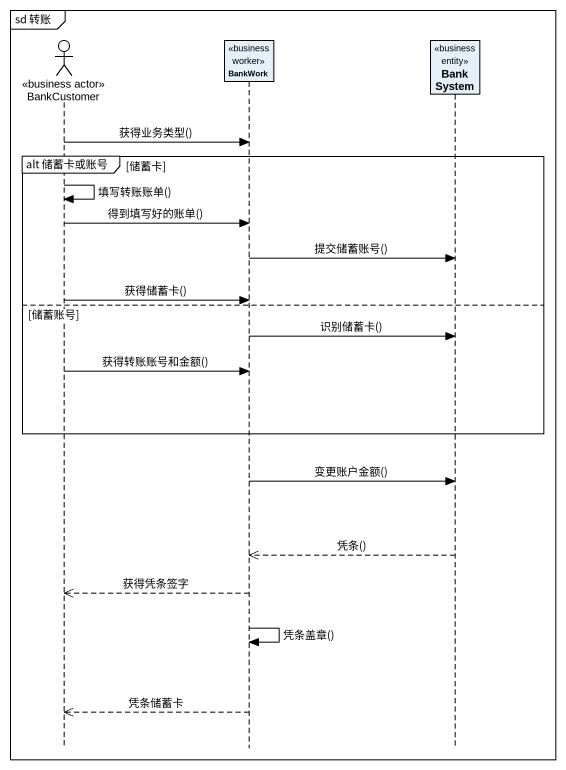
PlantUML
@startuml
mainframe sd 转账
hide footbox
actor BankCustomer <<business actor>>
participant BankWork <<business worker>>
participant BankSystem <<business entity>>

BankCustomer -> BankWork : 获得业务类型()
group alt 储蓄卡或账号 [储蓄卡]
  BankCustomer -> BankCustomer : 填写转账账单()
  BankCustomer -> BankWork : 得到填写好的账单()
  BankWork -> BankSystem : 提交储蓄账号()
  BankCustomer -> BankWork : 获得储蓄卡()
else 储蓄账号
  BankWork -> BankSystem : 识别储蓄卡()
  BankCustomer -> BankWork : 获得转账账号和金额()
end
BankWork -> BankSystem : 变更账户金额()
BankSystem -->> BankWork : 凭条()
BankWork -->> BankCustomer : 获得凭条签字
BankWork -> BankWork : 凭条盖章()
BankWork -->> BankCustomer : 凭条储蓄卡
@enduml
